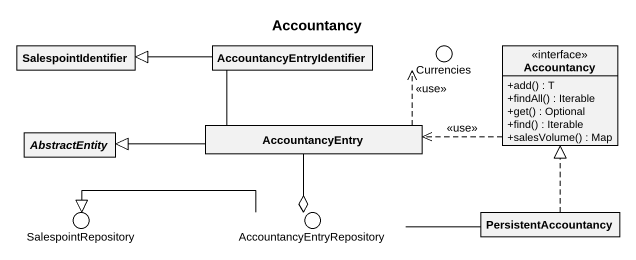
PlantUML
@startuml
title Accountancy
allowmixing
hide circle
hide empty members
skinparam classAttributeIconSize 0
class SalespointIdentifier
class AccountancyEntryIdentifier
() Currencies
interface Accountancy {
  +add() : T
  +findAll() : Iterable
  +get() : Optional
  +find() : Iterable
  +salesVolume() : Map
}
abstract class AbstractEntity
class AccountancyEntry
() SalespointRepository
() AccountancyEntryRepository
class PersistentAccountancy
AccountancyEntryIdentifier -left-|> SalespointIdentifier
AccountancyEntryIdentifier -- AccountancyEntry
Accountancy .left.> AccountancyEntry : <<use>>
AccountancyEntry .up.> Currencies : <<use>>
AccountancyEntry -left-|> AbstractEntity
AccountancyEntryRepository o-up- AccountancyEntry
AccountancyEntryRepository -left-|> SalespointRepository
AccountancyEntryRepository -right- PersistentAccountancy
PersistentAccountancy .up.|> Accountancy
@enduml
